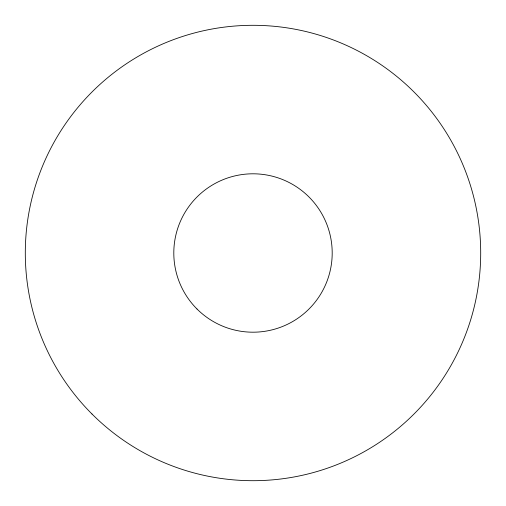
<?xml version="1.0" encoding="UTF-8"?>
<svg xmlns="http://www.w3.org/2000/svg" width="506" height="506" viewBox="0 0 506 506"><rect width="100%" height="100%" fill="white"/><g stroke="black" fill="none" stroke-linecap="round" stroke-linejoin="round"><path stroke-width="0.76" d="M91.991 414.009A227.7 227.7 0 0 0 472.939 311.93A227.7 227.7 0 0 0 194.07 33.061A227.7 227.7 0 0 0 91.991 414.009M196.998 309.002A79.202 79.202 0 0 0 329.501 273.499A79.202 79.202 0 0 0 232.501 176.499A79.202 79.202 0 0 0 196.998 309.002"/></g></svg>
